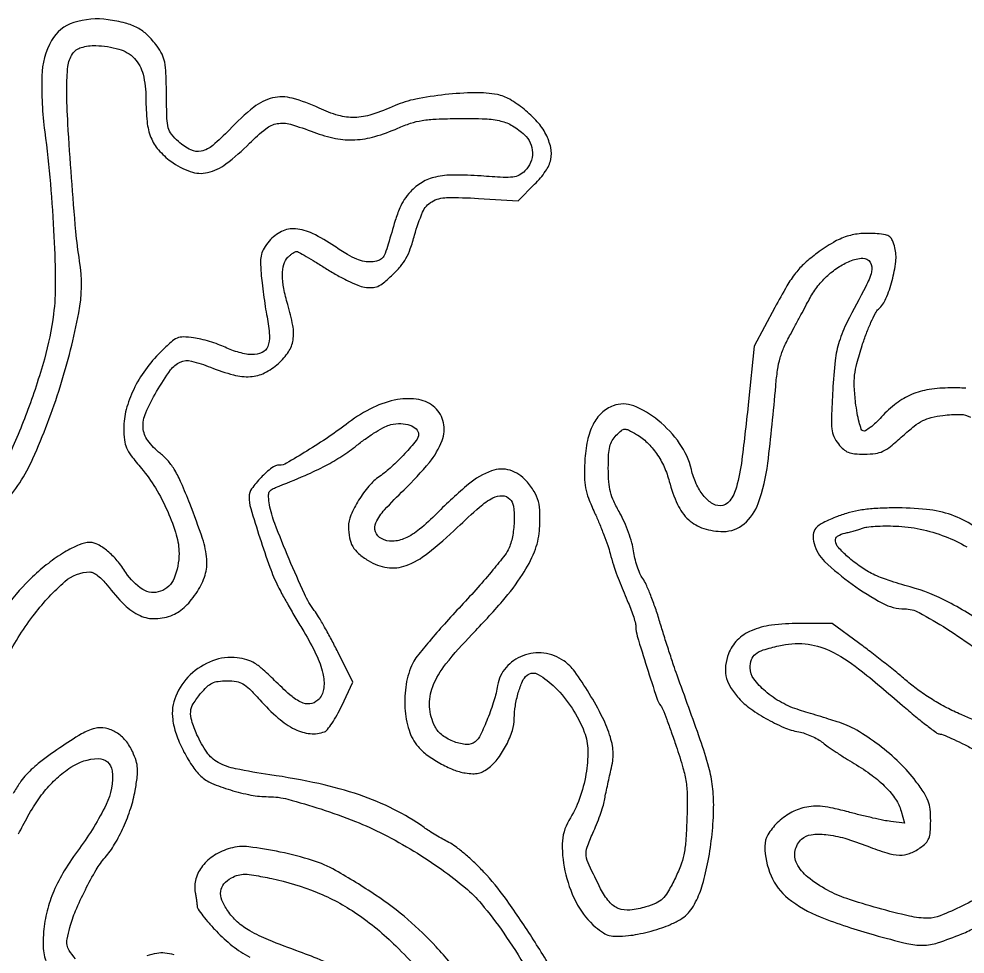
# Model space of a CAD drawing. Extents: x 0 to 2791, y 427 to 2463.
# Drawn here: x 1589.6 to 1846.3, y 2025.3 to 2279.1 of the extents above; entities that cross this region are included whole.
import ezdxf

# ---------------------------------------------------------------- set-up
doc = ezdxf.new("R2010")
doc.units = 0

msp = doc.modelspace()

# ---------------------------------------------------------------- linework, layer by layer
for points in [[(1586.275768, 2105.825445, -0.044501), (1593.840105, 2117.677387, -0.047403), (1602.008311, 2126.414828, -0.183086), (1608.831651, 2129, -0.125871), (1609.756151, 2128.763519, -0.037727), (1610.984732, 2127.965132, -0.035184), (1612.279032, 2126.825301, -0.031718), (1613.449711, 2125.477045, 0.034647), (1618.171352, 2120.103041, 0.088536), (1622.42161, 2117.169949, 0.116712), (1626.666516, 2116.331255, 0.089858), (1631.29294, 2117.349038, 0.052101), (1633.04856, 2118.307882, 0.038271), (1634.773598, 2119.704285, 0.034585), (1636.433671, 2121.505485, 0.026554), (1637.994005, 2123.680002, 0.066596), (1640.080725, 2128.15514, 0.097695), (1640.549845, 2132.45981, 0.059578), (1639.387398, 2138.043963, 0.012114), (1635.929844, 2147.560848, 0.008713), (1633.626702, 2153.161726, 0.030904), (1631.870626, 2156.62439, 0.045717), (1630.113607, 2159.072511, 0.045023), (1627.932678, 2161.174343, -0.06297), (1624.520783, 2164.706529, -0.146616), (1623.267656, 2168.127306, -0.116809), (1623.976814, 2172.19572, -0.032743), (1626.922896, 2177.986878, -0.01919), (1630.715605, 2183.846629, -0.134725), (1633.3141, 2185.991892, -0.168114), (1636.358549, 2186.264158, -0.03423), (1641.586583, 2184.575891, 0.029298), (1647.797278, 2182.502486, 0.080193), (1652.385124, 2182.02553, 0.101842), (1656.227581, 2183.0454, 0.068178), (1659.997119, 2185.616362, 0.062867), (1662.69615, 2188.753217, 0.107631), (1663.940983, 2191.957818, 0.084793), (1663.889053, 2195.920132, 0.02807), (1662.510824, 2201.591069, -0.026092), (1661.421158, 2205.998653, -0.048767), (1661.081149, 2209.654537, -0.063917), (1661.459996, 2212.499599, -0.1321), (1662.571429, 2214.428571, -0.021925), (1663.228189, 2215.030128, -0.025747), (1663.902036, 2215.538393, -0.025982), (1664.505928, 2215.902682, -0.12333), (1664.894469, 2216, -0.128667), (1665.404003, 2215.866672, -0.003184), (1667.515757, 2214.66254, -0.006673), (1669.981029, 2213.191687, -0.00447), (1672.762548, 2211.446946, 0.014791), (1675.74198, 2209.662661, 0.014983), (1678.809038, 2208.06575, 0.014934), (1681.555887, 2206.838381, 0.057431), (1683.353009, 2206.33014, 0.046239), (1685.391375, 2206.19037, 0.097099), (1686.935508, 2206.531685, 0.070384), (1688.534411, 2207.515657, 0.015918), (1690.92917, 2209.633194, 0.029294), (1693.083413, 2211.91636, 0.04765), (1694.592844, 2214.11065, 0.042134), (1695.776192, 2216.738546, 0.017826), (1696.932021, 2220.432603, -0.034008), (1699.125672, 2226.722241, -0.162526), (1701.61508, 2229.527547, -0.128245), (1705.627774, 2230.627983, -0.018096), (1714.270917, 2230.423727), (1725.041835, 2229.778677), (1729.520917, 2234.257759, 0.04379), (1732.480829, 2237.787084, 0.09792), (1733.88682, 2240.977095, 0.109947), (1733.889741, 2244.218652, 0.064875), (1732.564738, 2247.874811, 0.065382), (1730.239466, 2251.217211, 0.037355), (1726.66181, 2254.602082, 0.037496), (1722.743088, 2257.329787, 0.08714), (1719.403589, 2258.584065, 0.051016), (1713.318763, 2259.093349, 0.022164), (1705.208578, 2258.583673, 0.022066), (1697.231631, 2257.368224, 0.055321), (1691.625997, 2255.598141, -0.025956), (1685.342883, 2253.200913, -0.070084), (1680.649085, 2252.382394, -0.078981), (1676.245885, 2252.935358, -0.039854), (1671, 2254.923287, 0.044106), (1663.740934, 2257.603857, 0.126124), (1658.402162, 2257.682129, 0.111798), (1653.299965, 2255.161013, 0.03078), (1646.665162, 2249.064425, -0.024307), (1642.145896, 2244.802636, -0.119881), (1639.045239, 2243.232069, -0.174935), (1636.207247, 2243.563142, -0.066778), (1632.864537, 2245.829728, -0.040634), (1630.969357, 2247.822269, -0.107508), (1630.092056, 2249.571203, -0.055163), (1629.728431, 2252.141583, -0.005092), (1629.59876, 2258.579728, 0.006747), (1629.463209, 2264.359586, 0.038515), (1629.114336, 2267.408437, 0.066036), (1628.388154, 2269.579354, 0.047258), (1627.050167, 2271.765925, 0.039082), (1624.402303, 2274.774582, 0.069297), (1621.742608, 2276.724408, 0.06214), (1618.451727, 2278.001217, 0.025852), (1613.767576, 2278.922943, 0.112572), (1604.424344, 2278.158851, 0.189753), (1598.3975, 2273.276735, 0.123682), (1595.749566, 2263.66379, 0.037852), (1596.553887, 2248.5, -0.010282), (1598.083476, 2234.405021, -0.009817), (1599.060362, 2220.0399, -0.009844), (1599.424265, 2207.310272, -0.03342), (1598.94375, 2199.023776, -0.037899), (1596.461143, 2186.808064, -0.02063), (1591.679162, 2172.256976, -0.019282), (1586.073756, 2158.899539, -0.078982)], [(1585.242469, 2147.350568, 0.07838), (1593.328545, 2159.761862, 0.029105), (1600.745725, 2179.301053, 0.028816), (1605.812179, 2199.394667, 0.087692), (1606.014785, 2213.421546, -0.01804), (1605.009038, 2221.463515, -0.003545), (1603.827098, 2235.978325, -0.003823), (1602.849591, 2250.652382, -0.013307), (1602.543192, 2260.146951, -0.028401), (1602.855072, 2266.240269, -0.12099), (1604.091427, 2269.640617, -0.176048), (1606.472195, 2271.386429, -0.077288), (1610.404988, 2271.90032, -0.062506), (1616.709192, 2270.952781, -0.1349), (1620.878425, 2268.44104, -0.132014), (1623.233229, 2264.108883, -0.058683), (1624.005577, 2257.602117, 0.025039), (1624.329486, 2251.254046, 0.06943), (1625.388264, 2246.921594, 0.085799), (1627.432266, 2243.584016, 0.054325), (1630.805428, 2240.494283, 0.073027), (1636.065547, 2237.707264, 0.142631), (1640.762619, 2237.434115, 0.10801), (1645.750914, 2239.785254, 0.031914), (1652.140815, 2245.383351, -0.027195), (1656.570576, 2249.33866, -0.126561), (1659.66951, 2250.732663, -0.113637), (1663.22904, 2250.53536, -0.019967), (1669.630941, 2248.402421, 0.040804), (1675.482135, 2246.720059, 0.061645), (1680.762229, 2246.321838, 0.05879), (1686.159402, 2247.222215, 0.033423), (1692.386579, 2249.492259, -0.025729), (1695.851114, 2250.815901, -0.038964), (1698.98729, 2251.568786, -0.028802), (1702.825764, 2251.954418, -0.007984), (1708.879906, 2252.115332, -0.011691), (1716.139701, 2252.022587, -0.051554), (1720.371878, 2251.429753, -0.076529), (1723.533339, 2250.111888, -0.047799), (1726.75, 2247.700723, -0.102475), (1728.340911, 2245.508621, -0.102438), (1728.930481, 2242.864657, -0.101616), (1728.422932, 2240.186632, -0.099213), (1726.899335, 2237.899335, -0.07485), (1725.347401, 2236.753527, -0.092737), (1723.635492, 2236.220947, -0.042099), (1720.950241, 2236.133599, -0.004955), (1714.974826, 2236.501802, 0.017696), (1707.584999, 2236.768424, 0.055014), (1702.637139, 2236.225756, 0.07847), (1698.959826, 2234.774971, 0.071854), (1695.781981, 2232.226885, 0.04343), (1694.148385, 2230.142215, 0.044743), (1692.917929, 2227.826675, 0.025523), (1691.67565, 2224.401996, 0.00478), (1689.783417, 2218, -0.018695), (1688.945357, 2215.429937, -0.101059), (1688.176896, 2214.187816, -0.13604), (1687.096078, 2213.532709, -0.044621), (1685.249899, 2213.186634, -0.071397), (1683.309759, 2213.276785, -0.052807), (1681.251215, 2213.901187, -0.035907), (1678.721133, 2215.192121, -0.011841), (1675.198215, 2217.436634, 0.033569), (1669.230548, 2220.883933, 0.094839), (1664.60826, 2222.151289, 0.134725), (1660.828213, 2221.426884, 0.103899), (1657.508743, 2218.828021, 0.032331), (1656.069711, 2216.874394, 0.080275), (1655.363692, 2215.250079, 0.065647), (1655.130548, 2213.295319, 0.016427), (1655.276224, 2210.078021, 0.009241), (1655.526771, 2207.491904, 0.0049), (1655.927781, 2204.296975, 0.004874), (1656.401865, 2201.036929, 0.007531), (1656.881299, 2198.230831, -0.02686), (1657.544509, 2193.180558, -0.115024), (1657.087232, 2190.198838, -0.195268), (1655.530674, 2188.583601, -0.104936), (1652.780541, 2188, -0.046359), (1651.283057, 2188.139142, -0.020582), (1649.348068, 2188.584989, -0.020163), (1647.323433, 2189.228939, -0.02565), (1645.517657, 2189.991452, 0.024393), (1643.619837, 2190.798459, 0.014765), (1641.304536, 2191.5754, 0.014779), (1638.954672, 2192.212299, 0.025063), (1636.951933, 2192.587107, 0.028529), (1634.185972, 2192.802874, 0.107398), (1632.488948, 2192.470924, 0.081137), (1630.841149, 2191.416913, 0.012151), (1627.970106, 2188.713785, 0.041962), (1623.868652, 2183.916259, 0.043986), (1620.698188, 2178.573331, 0.046725), (1618.676775, 2173.10789, 0.06531), (1618, 2167.948737, 0.028138), (1618.17556, 2164.831554, 0.07617), (1618.753205, 2162.699381, 0.059504), (1620.02737, 2160.551809, 0.012395), (1622.784911, 2157.135787, -0.041138), (1626.603435, 2151.806185, -0.030821), (1629.925421, 2145.391532, -0.031463), (1632.266413, 2139.043778, -0.07273), (1633, 2134.027252, -0.096993), (1631.683425, 2127.304114, -0.21262), (1627.979175, 2123.747732, -0.232287), (1623.137735, 2124.284626, -0.110642), (1618.603157, 2128.836589, 0.035333), (1616.249608, 2132.039349, 0.042718), (1613.601088, 2134.664881, 0.048255), (1610.999812, 2136.441531, 0.126362), (1608.825303, 2137, 0.103362), (1605.924578, 2136.393877, 0.031796), (1601.929382, 2134.33646, 0.029559), (1597.538552, 2131.343962, 0.025056), (1593.270478, 2127.694484, 0.043447), (1586.315479, 2119.866748, 0.031434)], [(1846.506587, 2178.895604, 0.011518), (1842.35, 2178.978038, 0.037694), (1836.559412, 2178.522204, 0.061505), (1831.826312, 2177.177743, 0.063697), (1827.677441, 2174.764414, 0.0438), (1823.660266, 2171.084508, -0.018313), (1822.104909, 2169.506808, -0.026255), (1820.607626, 2168.236914, -0.024607), (1819.321618, 2167.353883, -0.221376), (1818.660266, 2167.276299, -0.235975), (1818.163323, 2167.770287, -0.016919), (1817.588652, 2169.688511, -0.020913), (1817.054676, 2172.128792, -0.014099), (1816.641529, 2174.950055, -0.01563), (1816.266956, 2179.297217, -0.042007), (1816.357718, 2182.397178, -0.037929), (1816.972915, 2185.61235, -0.010876), (1818.407603, 2190.479893, -0.013124), (1819.54665, 2193.755815, -0.015537), (1820.798891, 2196.785461, -0.01445), (1821.999744, 2199.259316, -0.088838), (1822.862628, 2200.37568, 0.109207), (1824.874055, 2203.207023, 0.035181), (1826.551413, 2208.107312, 0.035587), (1827.534128, 2213.263831, 0.092559), (1827.280574, 2217.019114, 0.031428), (1826.637393, 2218.994021, 0.131363), (1825.89842, 2219.988804, 0.122096), (1824.731136, 2220.520853, 0.02553), (1822.486159, 2220.822646, 0.038449), (1818.044514, 2220.848051, 0.060236), (1814.298619, 2220.121938, 0.054715), (1810.587913, 2218.459872, 0.026043), (1806.21253, 2215.57754, 0.024985), (1802.816039, 2212.805313, 0.044038), (1800.353824, 2210.15315, 0.033481), (1797.988503, 2206.645719, 0.008975), (1794.713179, 2200.76863), (1789.131351, 2190.315954), (1787.560218, 2175.265692, -0.004812), (1785.752415, 2159.425937, -0.035922), (1784.286068, 2152.004687, -0.095534), (1782.467967, 2148.310751, -0.234916), (1779.832101, 2147, -0.151099), (1777.533402, 2147.710894, -0.075172), (1775.280496, 2149.809364, -0.062081), (1773.358519, 2152.966756, -0.046874), (1772.044915, 2156.812774, 0.093529), (1768.874123, 2163.875796, 0.069591), (1763.051651, 2170.157997, 0.076173), (1756.397945, 2174.077538, 0.188076), (1750.828283, 2174.124813, 0.099402), (1747.702414, 2172.158627, 0.084768), (1745.366785, 2169.03495, 0.068166), (1743.845845, 2164.690965, 0.03757), (1743.139802, 2159.097389, 0.014624), (1743.047645, 2154.752659, 0.044764), (1743.33422, 2151.822933, 0.045406), (1744.135172, 2149.013482, 0.015382), (1745.789206, 2145.092978, -0.00914), (1747.035387, 2142.239192, -0.007261), (1748.279387, 2139.114812, -0.007349), (1749.348195, 2136.184064, -0.01821), (1750.020418, 2134, 0.006474), (1750.896147, 2130.897586, 0.016012), (1751.639691, 2128.654501, 0.010545), (1752.684681, 2125.985593, 0.001543), (1754.935381, 2120.622882, -0.010889), (1755.725795, 2118.636316, -0.012389), (1756.393518, 2116.700326, -0.011619), (1756.879672, 2115.035479, -0.065311), (1757, 2114.118218, 0.07315), (1757.380479, 2111.531466, 0.00351), (1759.960387, 2103.164687, 0.003217), (1762.671631, 2094.774573, 0.082556), (1763.781158, 2092.662628, -0.067817), (1764.260816, 2091.811196, -0.003803), (1765.360913, 2088.974929, -0.005795), (1766.60905, 2085.564196, -0.00421), (1767.921868, 2081.741387, -0.009861), (1769.773772, 2075.810558, -0.034733), (1770.619894, 2071.907829, -0.034823), (1770.916513, 2067.930669, -0.009951), (1770.823193, 2061.741387, -0.008837), (1770.51429, 2055.879856, -0.033181), (1770.012728, 2052.232693, -0.042593), (1769.102843, 2049.162753, -0.022198), (1767.482415, 2045.511241, -0.014712), (1765.605031, 2042.003925, -0.071597), (1764.219541, 2040.232825, -0.088596), (1762.53179, 2039.109427, -0.029201), (1759.723613, 2038.077479, -0.048214), (1755.39549, 2037.211733, -0.121085), (1752.230611, 2037.657504, -0.126296), (1749.714816, 2039.500247, -0.054768), (1747.432266, 2043, -0.006113), (1744.286947, 2049.408384, -0.076305), (1743.511184, 2051.991688, -0.120644), (1743.740926, 2054.265166, -0.023446), (1745.311731, 2058.11146, 0.012852), (1746.316882, 2060.431072, 0.010692), (1747.268437, 2062.945241, 0.010837), (1748.040814, 2065.285697, 0.028572), (1748.460251, 2067, -0.005098), (1748.787188, 2068.672687, -0.002327), (1749.246625, 2070.850932, -0.002304), (1749.751946, 2073.141447, -0.003171), (1750.228551, 2075.194663, 0.02251), (1750.709333, 2077.702447, 0.040337), (1750.84291, 2079.794134, 0.041936), (1750.637828, 2081.824214, 0.026655), (1750.077842, 2084.134522, 0.043517), (1747.945078, 2089.504244, 0.020513), (1744.325301, 2096.035563, 0.018779), (1740.382508, 2101.992921, 0.086259), (1737.43812, 2104.885375, 0.12059), (1732.056308, 2106.938116, 0.120791), (1726.338388, 2106.27156, 0.126041), (1721.752598, 2103.085359, 0.138053), (1719.457157, 2098.189719, -0.034426), (1718.478078, 2094.061986, -0.019269), (1716.755389, 2089.195859, -0.016079), (1714.824719, 2084.765125, -0.109176), (1713.36807, 2082.890508, -0.192739), (1711.079071, 2082.152438, -0.073101), (1707.738694, 2082.881314, -0.068999), (1704.507241, 2084.640613, -0.114803), (1702.505825, 2086.988737, -0.103531), (1700.994654, 2092.429461, -0.111124), (1701.854764, 2097.871766, -0.074061), (1705.443036, 2104.053401, -0.024084), (1712.440169, 2112, 0.013788), (1720.809955, 2121.11999, 0.034458), (1726.250261, 2128.335075, 0.047735), (1729.470954, 2134.494626, 0.078245), (1730.81129, 2140.213556, 0.020558), (1730.967776, 2144.963671, 0.062448), (1730.540317, 2148.160799, 0.074646), (1729.390947, 2150.829594, 0.039102), (1727.24439, 2153.75, 0.142091), (1722.845031, 2156.610333, 0.162282), (1717.845209, 2156.47253, 0.087921), (1711.581097, 2152.846716, 0.022879), (1703, 2144.918981, -0.025529), (1698.268171, 2140.593666, -0.06554), (1694.343853, 2138.14093, -0.097956), (1690.961735, 2137.340377, -0.132907), (1687.918138, 2138.043811, -0.190766), (1686.327524, 2139.923089, -0.192337), (1686.461556, 2142.373851, -0.076683), (1688.799789, 2145.883232, -0.015178), (1694.080378, 2151.316409, 0.027439), (1700.958472, 2158.749344, 0.083461), (1704.397913, 2164.684007, 0.142204), (1704.768259, 2169.534936, 0.155503), (1702.448478, 2173.635329, 0.145059), (1698.108664, 2175.781712, 0.085974), (1692.28952, 2175.779776, 0.069925), (1685.672381, 2173.649307, 0.049984), (1679.036263, 2169.571633, -0.013473), (1673.639678, 2165.68686, -0.011139), (1667.692372, 2161.835193, -0.006392), (1662.128111, 2158.502462, -0.132484), (1660.265075, 2158, 0.168824), (1658.192991, 2157.279841, 0.033916), (1655.256603, 2154.615878, 0.034262), (1652.702094, 2151.568866, 0.158611), (1652, 2149.411289, 0.072303), (1652.458603, 2146.256479, 0.005888), (1654.936848, 2138.258742, 0.008411), (1657.655944, 2130.296515, 0.026893), (1659.839139, 2125.128108, 0.012933), (1660.85119, 2123.180875, 0.003123), (1662.629125, 2120.012942, 0.003203), (1664.71573, 2116.402814, 0.003176), (1666.854195, 2112.809568, -0.023538), (1670.262324, 2106.513066, -0.055224), (1672.03739, 2101.474447, -0.080853), (1672.301992, 2097.532519, -0.150724), (1671.08592, 2094.603527, -0.152612), (1669.066171, 2093.294105, -0.161393), (1666.710148, 2093.406638, -0.082945), (1663.672968, 2095.199522, -0.020542), (1659.388785, 2099.110227, 0.010889), (1655.868117, 2102.450802, 0.045075), (1653.531133, 2104.217414, 0.066226), (1651.39391, 2105.184537, 0.045141), (1648.777593, 2105.721601, 0.118902), (1642.090605, 2104.885075, 0.100984), (1636.056627, 2101.081624, 0.103678), (1632.110295, 2095.319023, 0.132563), (1631.277897, 2088.964792, 0.05156), (1632.217392, 2085.064268, 0.030499), (1634.085274, 2080.650872, 0.0306), (1636.449248, 2076.546236, 0.057129), (1638.910717, 2073.611069, 0.089422), (1641.856573, 2071.679152, 0.026378), (1646.94948, 2069.823939, 0.027202), (1652.521787, 2068.447315, 0.046986), (1657.271356, 2068, -0.065194), (1662.544768, 2067.309479, -0.013602), (1671.508353, 2064.65796, -0.015069), (1680.907001, 2061.280908, -0.025714), (1688.5, 2057.830713, -0.016675), (1696.724369, 2053.216691, -0.018501), (1704.335498, 2048.212618, -0.019921), (1710.715237, 2043.277202, -0.043897), (1715.066486, 2038.920589, -0.023111), (1721.116041, 2030.976484, -0.015566), (1727.302245, 2021.398824, -0.015698)], [(1735.380596, 2019.013598, 0.012074), (1728.784416, 2029.815762, 0.012395), (1721.569614, 2040.426625, 0.032559), (1715.734889, 2047.539154, 0.014918), (1713.253615, 2050.03758, 0.013836), (1710.566156, 2052.449123, 0.013974), (1708.056748, 2054.460696, 0.04436), (1706.234889, 2055.600667, -0.010587), (1704.586487, 2056.483354, -0.006855), (1702.715874, 2057.570623, -0.006891), (1700.916788, 2058.683578, -0.012946), (1699.5, 2059.639751, 0.039362), (1691.308699, 2064.559678, 0.033167), (1681.971763, 2068.462098, 0.02873), (1670.957236, 2071.535779, 0.01749), (1657.658328, 2073.951847, -0.013611), (1648.344255, 2075.569453, -0.076089), (1643.602352, 2077.306097, -0.115104), (1640.552218, 2080.047526, -0.050086), (1637.879476, 2084.832905, -0.024229), (1636.441674, 2088.643205, -0.10055), (1636.168447, 2091.073599, -0.115429), (1636.882304, 2093.239932, -0.036883), (1638.87142, 2096.015047, -0.027066), (1640.581688, 2097.851834, -0.079675), (1641.994575, 2098.834955, -0.082267), (1643.617741, 2099.310044, -0.030153), (1646.0117, 2099.454545, -0.038334), (1648.562354, 2099.258704, -0.093186), (1650.33499, 2098.633458, -0.066238), (1652.100086, 2097.271422, -0.012605), (1654.890279, 2094.312708, 0.030514), (1659.915193, 2089.352663, 0.064954), (1664.450232, 2086.328228, 0.088387), (1668.60653, 2085.123494, 0.118606), (1672.481497, 2085.631273, 0.136937), (1673.290898, 2086.232134, 0.018578), (1674.534869, 2087.964057, 0.02026), (1675.879056, 2090.180241, 0.015828), (1677.161598, 2092.686197), (1680.196627, 2099.109848), (1676.09194, 2107.304924, 0.006384), (1674.353427, 2110.667969, 0.006324), (1672.524285, 2113.996177, 0.006224), (1670.851224, 2116.867272, 0.024281), (1669.710761, 2118.575678, -0.051375), (1667.07151, 2123.033894, -0.007791), (1662.878969, 2132.516913, -0.007927), (1658.986934, 2142.126055, -0.049087), (1657.56373, 2147.25073, -0.019304), (1657.275905, 2149.382734, -0.108907), (1657.414085, 2150.515629, -0.15917), (1657.989582, 2151.266369, -0.055731), (1659.20455, 2151.914003, 0.006863), (1667.238213, 2155.236152, 0.018438), (1672.826164, 2157.885398, 0.024389), (1677.210002, 2160.444285, 0.025019), (1681.28519, 2163.39782, -0.016066), (1683.84531, 2165.324111, -0.016537), (1686.499772, 2167.062655, -0.016498), (1688.894184, 2168.413909, -0.064832), (1690.48256, 2168.996067, -0.059123), (1693.230358, 2169.282084, -0.07968), (1695.68918, 2168.851358, -0.106177), (1697.384607, 2167.825825, -0.206678), (1698, 2166.400645, -0.174079), (1697.397665, 2164.723012, -0.013947), (1694.256577, 2161.122094, -0.019915), (1690.671623, 2157.534399, -0.035674), (1687.419677, 2154.93339, 0.067183), (1684.549693, 2152.326037, 0.036621), (1681.756401, 2148.462075, 0.036394), (1679.644303, 2144.404818, 0.102157), (1679, 2141.28422, 0.046462), (1679.281796, 2138.258234, 0.08563), (1680.142157, 2135.948411, 0.082366), (1681.753772, 2134.002732, 0.040296), (1684.355384, 2132.089377, 0.102447), (1689.519131, 2130.208016, 0.125897), (1694.605368, 2130.745406, 0.07946), (1700.494344, 2134.073005, 0.022063), (1708.515277, 2141.065939, -0.010027), (1714.575817, 2146.611991, -0.056263), (1718.175597, 2149.120665, -0.133859), (1720.703774, 2149.712878, -0.189562), (1722.8, 2148.8, -0.166093), (1723.744917, 2146.874528, -0.035804), (1723.953705, 2143.113632, -0.037413), (1723.577877, 2138.990868, -0.057584), (1722.586464, 2135.552695, -0.066679), (1721.447194, 2133.603536, -0.007259), (1718.183887, 2129.540051, -0.008789), (1714.125144, 2124.805664, -0.006986), (1709.583934, 2119.834813, 0.005974), (1705.033108, 2114.873639, 0.007525), (1700.945466, 2110.168501, 0.006144), (1697.635039, 2106.140687, 0.058078), (1696.450289, 2104.249445, 0.069755), (1694.643318, 2098.496232, 0.057056), (1694.313954, 2092.050103, 0.059676), (1695.42031, 2086.043509, 0.103127), (1697.876427, 2081.620292, 0.05516), (1700.360782, 2079.314336, 0.031782), (1703.791242, 2077.094046, 0.031807), (1707.46652, 2075.330954, 0.056343), (1710.701209, 2074.431788, 0.030651), (1712.710498, 2074.235702, 0.065094), (1714.263481, 2074.382123, 0.070049), (1715.65399, 2074.911686, 0.040714), (1717.145883, 2075.900112, 0.067785), (1719.62674, 2078.464122, 0.03998), (1721.87129, 2082.095363, 0.040208), (1723.480949, 2085.974297, 0.077968), (1724.005577, 2089.280794, -0.039435), (1724.279352, 2092.671731, -0.031798), (1725.087915, 2096.237803, -0.031604), (1726.210013, 2099.314385, -0.116816), (1727.445283, 2100.954589, -0.316065), (1730.493331, 2101.20038, -0.062493), (1735.083684, 2097.662597, -0.052849), (1739.694713, 2092.004149, -0.053761), (1742.986265, 2085.536125, -0.087467), (1743.951184, 2080.487061, -0.046423), (1743.450648, 2074.118892, -0.044033), (1741.68543, 2067.462606, -0.04972), (1738.830143, 2061.5, 0.13319), (1737.006757, 2055.186, 0.065578), (1737.970205, 2046.819684, 0.063249), (1741.18444, 2038.580347, 0.093524), (1746.077907, 2032.587899, 0.028097), (1748.162524, 2031.025005, 0.083889), (1749.785191, 2030.300832, 0.070969), (1751.704729, 2030.087516, 0.016282), (1754.968264, 2030.295313, 0.024472), (1757.470717, 2030.660943, 0.014194), (1760.43502, 2031.331298, 0.014166), (1763.375893, 2032.174151, 0.023095), (1765.810526, 2033.072889, 0.022991), (1768.581567, 2034.397074, 0.054018), (1770.472372, 2035.689777, 0.060844), (1771.906606, 2037.255365, 0.036682), (1773.217141, 2039.408479, 0.0489), (1775.087402, 2044.149864, 0.022574), (1776.61909, 2050.60844, 0.021406), (1777.677358, 2057.860253, 0.021877), (1778.101683, 2065.123364, 0.032064), (1777.821891, 2070.77138, 0.039111), (1776.813444, 2075.96497, 0.01756), (1774.454953, 2083.45426, 0.001785), (1768.173823, 2101, -0.006125), (1767.222677, 2103.731411, -0.002388), (1765.972629, 2107.528125, -0.002364), (1764.658391, 2111.651309, -0.002934), (1763.476419, 2115.5, 0.009917), (1762.300756, 2119.145946, 0.010625), (1761.006464, 2122.658791, 0.010238), (1759.770561, 2125.625424, 0.048257), (1758.868391, 2127.232056, -0.04922), (1758.095051, 2128.615477, -0.022061), (1757.346146, 2130.562154, -0.021586), (1756.729636, 2132.70633, -0.027405), (1756.3568, 2134.732056, 0.037173), (1755.903541, 2136.950631, 0.017895), (1755.013064, 2139.715041, 0.017635), (1753.87371, 2142.545577, 0.024113), (1752.638776, 2145, -0.020167), (1751.006041, 2148.182271, -0.0459), (1750.100928, 2150.724903, -0.044332), (1749.65757, 2153.443738, -0.017693), (1749.515305, 2157.219661, -0.012164), (1749.595581, 2160.859764, -0.047831), (1749.91279, 2163.079136, -0.073655), (1750.559063, 2164.675838, -0.063376), (1751.667823, 2166.109706, -0.022788), (1753.113902, 2167.431223, -0.164899), (1753.980849, 2167.765485, -0.130779), (1754.970847, 2167.545205, -0.012394), (1757.164425, 2166.335979, -0.061037), (1760.05376, 2164.137128, -0.047348), (1762.613348, 2161.121172, -0.045292), (1764.665959, 2157.524375, -0.04462), (1766.049564, 2153.598961, 0.046721), (1768.282689, 2147.347109, 0.096927), (1771.321737, 2143.176282, 0.111542), (1775.395832, 2140.812736, 0.076027), (1780.709999, 2140, 0.178325), (1786.354535, 2142.079245, 0.130428), (1790.189583, 2147.618993, 0.055969), (1792.793262, 2158.526824, 0.009873), (1794.955813, 2179.5, -0.015372), (1795.449347, 2183.820313, -0.032957), (1796.149574, 2187.099546, -0.035599), (1797.23519, 2190.097492, -0.021181), (1798.925006, 2193.5, 0.001401), (1800.321791, 2196.053713, 0.00118), (1801.786968, 2198.765625, 0.00119), (1803.112508, 2201.247138, 0.003303), (1804.028681, 2203, -0.044708), (1806.08777, 2206.252611, -0.040778), (1808.750891, 2209.197242, -0.041222), (1811.823226, 2211.639561, -0.048428), (1815.099474, 2213.397478, -0.086494), (1818.557769, 2214.182197, -0.273282), (1820.58022, 2213.121656, -0.208053), (1820.962767, 2210.484247, -0.057193), (1819.369224, 2206.5, 0.007046), (1814.365548, 2196.903905, 0.039678), (1812.184228, 2191.555309, 0.049044), (1811.0905, 2186.421736, 0.014229), (1810.414974, 2178.345591, 0.003988), (1810.070462, 2171.023762, 0.03604), (1810.176179, 2167.822172, 0.079582), (1810.737687, 2165.743959, 0.062596), (1811.954017, 2163.75, 0.042957), (1813.322835, 2162.305881, 0.089525), (1814.641965, 2161.501236, 0.071986), (1816.343035, 2161.111136, 0.020429), (1819.061993, 2161, 0.030772), (1822.020255, 2161.182234, 0.080331), (1824.059926, 2161.77619, 0.060851), (1826.119585, 2163.082564, 0.01228), (1829.409521, 2165.918062, -0.015226), (1832.557302, 2168.598884, -0.050043), (1834.845194, 2170.081548, -0.059416), (1837.164028, 2170.944598, -0.028336), (1840.298859, 2171.518136, -0.033088), (1845.052762, 2171.794871, -0.136457), (1847.79632, 2171.008198, -0.166596)], [(1848.559644, 2141.533046, 0.063637), (1842.679848, 2144.472735, 0.05843), (1835.892227, 2145.989088, 0.028365), (1827, 2146.401538, 0.011217), (1822.062551, 2146.239544, 0.024214), (1818.281875, 2145.846273, 0.028861), (1815.004807, 2145.148568, 0.025345), (1811.681161, 2144.053933, 0.021277), (1807.785406, 2142.354289, 0.101103), (1805.867509, 2140.879717, 0.161158), (1805.144957, 2139.142956, 0.080756), (1805.352607, 2136.747764, 0.142382), (1808.228557, 2131.844959, 0.032855), (1815.682356, 2125.671177, 0.033573), (1823.955635, 2120.496487, 0.122658), (1829.909722, 2118.990616, -0.123922), (1833.849717, 2117.983688, -0.016265), (1841.366697, 2113.586177, -0.019693), (1849.345206, 2108.113342, -0.025953)], [(1853.394336, 2113.712822, 0.031137), (1841.835931, 2120.822194, 0.055413), (1831.466673, 2124.945426, -0.012337), (1825.498328, 2126.742272, -0.033087), (1821.38503, 2128.400718, -0.040276), (1818.010098, 2130.377749, -0.027535), (1814.513498, 2133.122292, -0.030116), (1811.970466, 2135.641782, -0.154105), (1811.162517, 2137.431599, -0.283323), (1811.756119, 2138.712545, -0.093757), (1813.75, 2139.550156, 0.010134), (1814.949014, 2139.832167, 0.007231), (1816.279688, 2140.194338, 0.007305), (1817.538827, 2140.576682, 0.015463), (1818.5, 2140.917052, -0.066079), (1819.685571, 2141.206301, -0.011715), (1821.96875, 2141.398323, -0.012496), (1824.673385, 2141.494343, -0.010967), (1827.5, 2141.462015, -0.044511), (1834.16482, 2140.642594, -0.038294), (1840.936886, 2138.637583, -0.040077), (1846.840794, 2135.825531, -0.08159)], [(1848.541798, 2088.828725, 0.004757), (1845.231425, 2090.294934, -0.018924), (1841.347883, 2092.148314, -0.017373), (1837.500778, 2094.340102, -0.017687), (1833.893455, 2096.74483, -0.022069), (1830.731425, 2099.236984, 0.006764), (1827.832351, 2101.669317, 0.003767), (1824.238301, 2104.557974, 0.003756), (1820.557165, 2107.426545, 0.006073), (1817.377686, 2109.805238), (1810.255372, 2115), (1801.339576, 2115, 0.030791), (1793.798659, 2114.535174, 0.070347), (1788.308854, 2113.05366, 0.095735), (1784.522192, 2110.491115, 0.107302), (1782.145754, 2106.793206, 0.055424), (1781.349021, 2103.628971, 0.085011), (1781.443995, 2100.810467, 0.080133), (1782.486617, 2098.067358, 0.044118), (1784.552043, 2095.12052, 0.060015), (1787.630193, 2092.244838, 0.027919), (1792.221636, 2089.264837, 0.027931), (1797.130969, 2086.807856, 0.058272), (1801.220563, 2085.579602, -0.037502), (1802.847779, 2085.163546, -0.024025), (1804.664671, 2084.451865, -0.024123), (1806.3869, 2083.577872, -0.040921), (1807.720563, 2082.666158, 0.017747), (1809.176655, 2081.568502, 0.005941), (1811.378741, 2080.066553, 0.005903), (1813.857649, 2078.460476, 0.00671), (1816.270895, 2076.981998, -0.024504), (1821.120939, 2073.767896, -0.039693), (1824.859279, 2070.531275, -0.04765), (1827.489932, 2067.295644, -0.077179), (1828.975905, 2064.084015), (1829.918405, 2060.79771), (1826.209202, 2061.260588, -0.018654), (1824.268826, 2061.576618, -0.005328), (1821.284922, 2062.210779, -0.005356), (1817.930159, 2062.999027, -0.005659), (1814.654361, 2063.845282, 0.011094), (1810.573647, 2064.852293, 0.029396), (1807.608236, 2065.333821, 0.039197), (1805.160252, 2065.392212, 0.041651), (1802.783658, 2065.062726, 0.075491), (1798.901863, 2063.549472, 0.062668), (1795.36249, 2060.872311, 0.06712), (1792.843693, 2057.653567, 0.133736), (1792.005577, 2054.553833, 0.102074), (1793.672828, 2046.545976, 0.120579), (1798.33632, 2040.395035, 0.0785), (1807.050723, 2035.342775, 0.023522), (1821.653872, 2030.476064, 0.008827), (1830.492061, 2028.153289, 0.062856), (1834.881336, 2027.651622, 0.07709), (1838.891091, 2028.321863, 0.016712), (1845.5, 2030.756177, 0.034858), (1849.183892, 2032.563161, 0.014917)], [(1851.660711, 2041.579519, -0.018677), (1845.612634, 2038.348451, -0.016069), (1839.602377, 2035.655989, -0.097567), (1836.272635, 2035, -0.056097), (1831.258402, 2035.564343, -0.011901), (1822.723165, 2037.725159, -0.012565), (1814.228363, 2040.323946, -0.044133), (1808.988775, 2042.602626, -0.045169), (1803.670439, 2046.153609, -0.106545), (1800.68909, 2049.843979, -0.167463), (1800.21049, 2053.357395, -0.161065), (1801.984663, 2056.48612, -0.152728), (1804.56856, 2057.678821, -0.059231), (1808.553205, 2057.722703, -0.044612), (1813.707703, 2056.696725, -0.022918), (1819.939614, 2054.551903, 0.01845), (1825.105873, 2052.722075, 0.067437), (1828.523825, 2052.139461, 0.097071), (1831.283263, 2052.583, 0.066565), (1834.09563, 2054.068094, 0.041433), (1835.686677, 2055.412558, 0.103456), (1836.516835, 2056.679081, 0.077337), (1836.899604, 2058.393511, 0.016325), (1837, 2061.467684, 0.026188), (1836.837308, 2064.57175, 0.063434), (1836.311649, 2066.802436, 0.055037), (1835.194762, 2069.011637, 0.015916), (1833.002151, 2072.149589, 0.04058), (1828.566269, 2077.178499, 0.029465), (1822.893631, 2082.034063, 0.029999), (1816.930014, 2086.018854, 0.056697), (1811.646253, 2088.351861, 0.000559), (1809.30604, 2089.079382, 0.000331), (1806.510857, 2089.942889, 0.000331), (1803.71912, 2090.801289, 0.000568), (1801.390709, 2091.512648, -0.052364), (1796.530179, 2093.567671, -0.050664), (1792.143973, 2096.606445, -0.055546), (1788.991484, 2099.972165, -0.16182), (1788, 2102.955479, -0.080565), (1788.366188, 2105.213369, -0.148838), (1789.43232, 2106.716029, -0.089556), (1791.580384, 2107.833194, -0.017664), (1795.788589, 2108.97804, -0.079949), (1802.9326, 2109.484248, -0.090403), (1809.55278, 2107.658215, -0.054914), (1817.405134, 2102.744254, -0.012802), (1829.368525, 2092.779768, 0.006754), (1832.86076, 2089.798766, 0.009956), (1836.012753, 2087.285307, 0.005664), (1838.710937, 2085.268304, 0.158969), (1839.533501, 2085, -0.10023), (1840.363479, 2084.831935, -0.006269), (1842.666855, 2083.825, -0.009054), (1845.393297, 2082.532218, -0.006586), (1848.37969, 2081, 0.012606)], [(1604.883344, 2024.002706, -0.019792), (1603.184272, 2026.282496, -0.106977), (1602.603748, 2027.703867, -0.095138), (1602.62807, 2029.314382, -0.013986), (1603.383939, 2032.502706, -0.035624), (1604.935385, 2037.003295, -0.015722), (1607.586547, 2042.714206, -0.015316), (1610.521242, 2048.128617, -0.047545), (1612.940031, 2051.5, 0.046269), (1615.527716, 2055.087471, 0.027601), (1617.947102, 2059.766321, 0.027078), (1619.906496, 2064.849815, 0.035349), (1621.105709, 2069.685624, 0.012234), (1621.658934, 2073.397653, 0.046948), (1621.728104, 2075.729534, 0.060192), (1621.355031, 2077.729596, 0.029754), (1620.433409, 2080.147672, 0.067647), (1618.521359, 2083.206117, 0.080825), (1615.959195, 2085.433831, 0.08951), (1613.054697, 2086.579948, 0.109457), (1610.142296, 2086.519509, 0.075606), (1606.537324, 2085.038842, 0.014791), (1600.615756, 2081.241413, 0.016294), (1594.815432, 2076.991043, 0.046355), (1591.179764, 2073.551959, 0.032821), (1589.765109, 2071.709932, 0.011681), (1587.984756, 2068.907328, 0.011534)], [(1589.411973, 2057.909574, 0.020072), (1590.655551, 2060.178363, -0.023613), (1593.482591, 2065.250507, -0.032846), (1596.508632, 2069.476979, -0.035556), (1599.847291, 2073.002968, -0.036998), (1603.610108, 2075.96963, -0.143075), (1611.037032, 2078.344208, -0.390529), (1614.834193, 2075.017888, -0.14165), (1613.218647, 2065.862387, -0.045492), (1605.969198, 2053.95845, 0.022096), (1601.868576, 2047.883381, 0.036), (1599.010829, 2042.361697, 0.04037), (1597.199439, 2036.98445, 0.039871), (1596.266207, 2031.363538, 0.016301), (1596.086795, 2027.93164, 0.048623), (1596.268822, 2025.588753, 0.05632), (1596.879958, 2023.51988, 0.028079)], [(1710.316156, 2018.244233, 0.022874), (1702.791981, 2027.235113, 0.03039), (1695.120882, 2034.636031, 0.029167), (1686.357946, 2041.275489, 0.018746), (1675.5, 2047.971293, 0.053346), (1669.230149, 2050.685271, 0.023607), (1660.487902, 2052.961486, 0.021712), (1651.923854, 2054.379525, 0.100328), (1646.942994, 2053.983651, 0.06744), (1642.60626, 2052.078233, 0.087858), (1639.363338, 2049.211409, 0.099527), (1637.572504, 2045.713775, 0.114529), (1637.397611, 2041.975105, -0.00565), (1637.576785, 2040.931434, -0.005023), (1637.739914, 2039.84229, -0.005047), (1637.866935, 2038.859488, -0.015443), (1637.92569, 2038.190139, 0.140145), (1638.192982, 2037.422691, 0.011098), (1639.486152, 2035.670583, 0.014375), (1641.161799, 2033.626883, 0.010505), (1643.133552, 2031.452304, 0.037934), (1647.436704, 2027.543324, 0.039832), (1652.214376, 2024.39959, 0.031533)], [(1850.5, 1795.626842, -0.000001), (1853.545688, 1797.180844)], [(1678.310131, 2020.577268, 0.025034), (1665.718034, 2025.87542, -0.00898), (1657.309044, 2029.099952, -0.033692), (1652.224954, 2031.565178, -0.052894), (1648.823015, 2034.017215, -0.061974), (1646.211394, 2037.014279, -0.051365), (1644.655277, 2039.929221, -0.125524), (1644.3231, 2042.32152, -0.151251), (1645.186546, 2044.297335, -0.087343), (1647.214544, 2045.951872, -0.057574), (1649.032879, 2046.710095, -0.074294), (1650.824188, 2046.947437, -0.040382), (1653.326148, 2046.703211, -0.00647), (1658.151069, 2045.770457, -0.045819), (1670.450487, 2042.026667, -0.053047), (1681.231305, 2036.234056, -0.044964), (1691.864193, 2027.47784, -0.02188), (1703.841874, 2014.575933, -0.016802)], [(1631.710071, 2025.07807, 0.041555), (1629.179393, 2025.5385, 0.066637), (1626.989368, 2025.459254, 0.041949), (1624.266462, 2024.755, 0.007991)]]:
    msp.add_lwpolyline(points, format="xyb")

doc.saveas('drawing.dxf')
